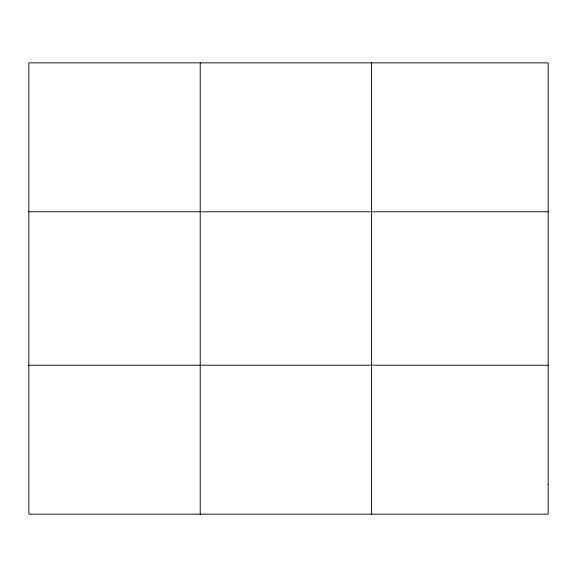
<?xml version="1.0" encoding="UTF-8"?>
<svg xmlns="http://www.w3.org/2000/svg" width="577" height="577" viewBox="0 0 577 577"><rect width="100%" height="100%" fill="white"/><g stroke="black" fill="none" stroke-linecap="round" stroke-linejoin="round"><path stroke-width="0.87" d="M200.219 514.143L200.219 62.857M371.588 514.143L371.588 62.857M28.85 211.781L548.15 211.781M28.85 365.219L548.15 365.219M548.15 484.363L548.15 514.143L28.85 514.143L28.85 62.857L548.15 62.857L548.15 484.363"/></g></svg>
